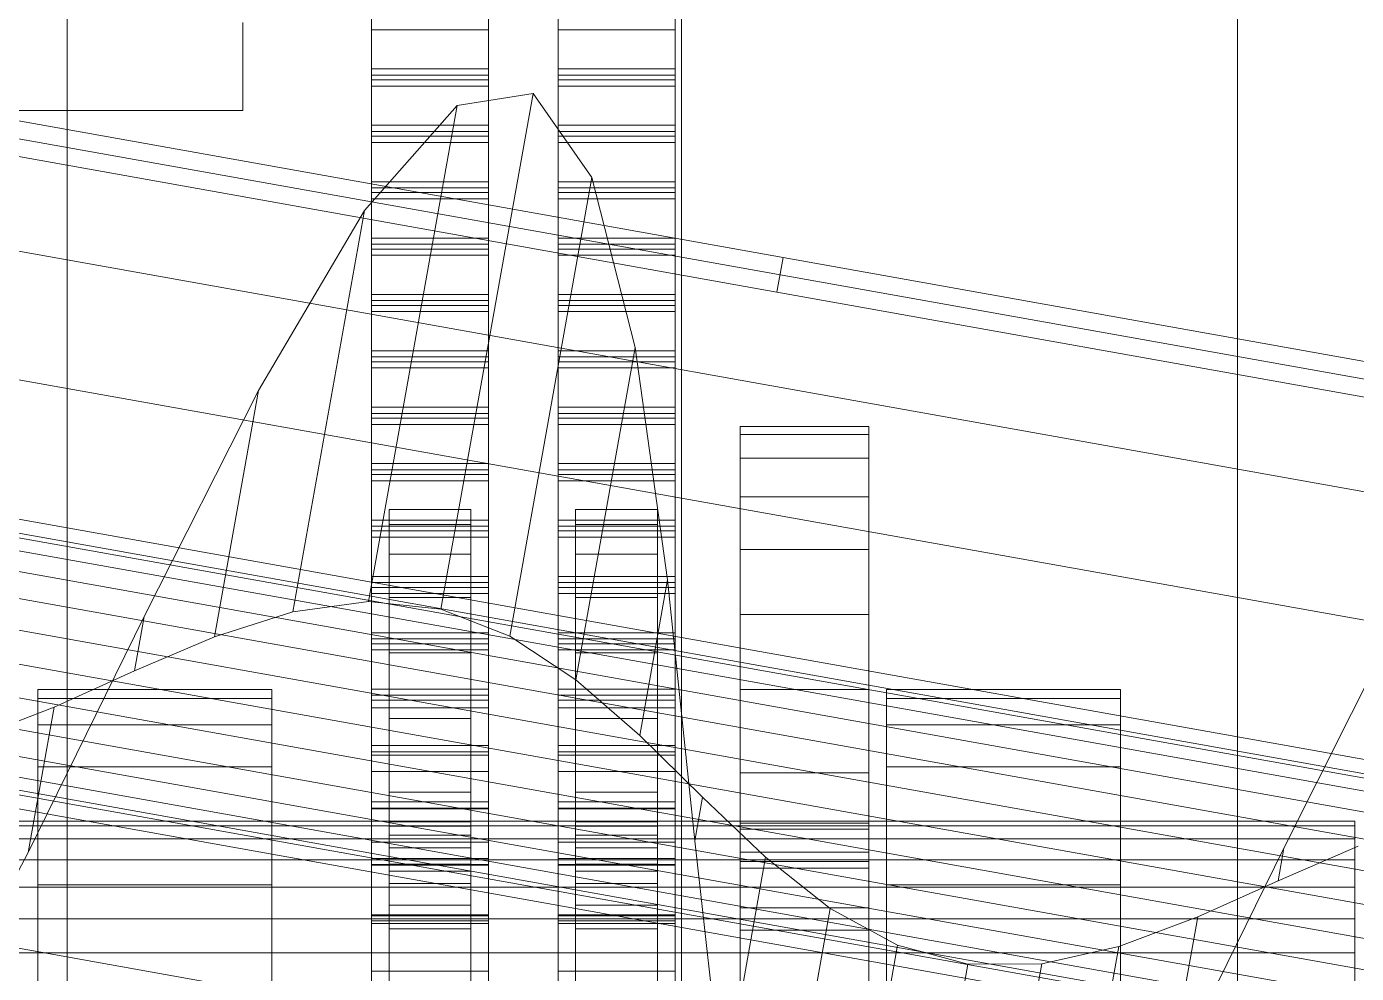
# Model space of a CAD drawing. Header units: millimetres. Extents: x -191664 to 191490, y -197311 to 10263.
# Drawn here: x 1393.1 to 1620.3, y -29517 to -29355.2 of the extents above; entities that cross this region are included whole.
import ezdxf

# ---------------------------------------------------------------- set-up
doc = ezdxf.new("R2010")
doc.units = ezdxf.units.MM
doc.layers.add('frontal_dos-mix', color=7, linetype='Continuous', lineweight=0)
doc.layers.add('frontal_secador', color=7, linetype='Continuous', lineweight=0)

msp = doc.modelspace()

# ---------------------------------------------------------------- linework, layer by layer
at = {"layer": 'frontal_dos-mix', "color": 9, "true_color": 0xb9c5c9}
for p, q in [((265.56, -29172.99), (1915.56, -29467.99)), ((1912.22, -29486.64), (262.22, -29191.64)), ((1908.42, -29507.91), (258.42, -29212.91)), ((1904.29, -29530.99), (254.29, -29235.99)), ((1900, -29555), (250, -29260)), ((1895.71, -29579.01), (245.71, -29284.01)), ((1891.58, -29602.09), (241.58, -29307.09))]:
    msp.add_line(p, q, dxfattribs=at)
at = {"layer": 'frontal_dos-mix', "color": 139, "true_color": 0x344b58}
for p, q in [((1953.09, -29542.14), (175.12, -29224.26)), ((1952.96, -29542.88), (174.99, -29225)), ((1952.57, -29545.04), (174.6, -29227.17)), ((1951.96, -29548.49), (173.99, -29230.61)), ((1951.16, -29552.97), (173.18, -29235.09)), ((1950.22, -29558.19), (172.25, -29240.32)), ((171.25, -29245.92), (1949.22, -29563.8)), ((1948.22, -29569.4), (170.25, -29251.53)), ((1947.28, -29574.63), (169.31, -29256.75)), ((1946.48, -29579.11), (168.51, -29261.23)), ((1945.87, -29582.56), (167.9, -29264.68)), ((1945.35, -29585.46), (167.38, -29267.58)), ((1945.48, -29584.72), (167.51, -29266.84))]:
    msp.add_line(p, q, dxfattribs=at)
at = {"layer": 'frontal_dos-mix', "color": 8, "true_color": 0x71848d}
for p, q in [((1522.33, -29394.64), (1128.57, -29324.24)), ((1521.27, -29400.55), (1127.52, -29330.15)), ((1479.62, -29366.58), (1463.85, -29454.77)), ((1479.62, -29366.58), (1466.64, -29368.66)), ((1489.66, -29380.98), (1479.62, -29366.58)), ((1466.64, -29368.66), (1450.82, -29386.59)), ((1466.64, -29368.66), (1451.48, -29453.43)), ((1489.66, -29380.98), (1475.65, -29459.36)), ((1497.08, -29410.04), (1489.66, -29380.98)), ((1450.82, -29386.59), (1432.71, -29417.35)), ((1450.82, -29386.59), (1438.55, -29455.19)), ((1522.33, -29394.64), (1521.27, -29400.55)), ((1916.08, -29465.04), (1522.33, -29394.64)), ((1915.03, -29470.94), (1521.27, -29400.55)), ((1497.08, -29410.04), (1486.93, -29466.82)), ((1502.6, -29449.71), (1497.08, -29410.04)), ((1432.71, -29417.35), (1413.19, -29455.98)), ((1432.71, -29417.35), (1425.17, -29459.48)), ((1502.6, -29449.71), (1497.83, -29476.37)), ((1507.23, -29494.37), (1502.6, -29449.71)), ((1438.55, -29455.19), (1451.48, -29453.43)), ((1451.48, -29453.43), (1463.85, -29454.77)), ((1413.19, -29455.98), (1393.36, -29496.36)), ((1413.19, -29455.98), (1411.52, -29465.31)), ((1425.17, -29459.48), (1438.55, -29455.19)), ((1463.85, -29454.77), (1475.65, -29459.36)), ((1627.52, -29456.45), (1607.91, -29495.58)), ((1411.52, -29465.31), (1425.17, -29459.48)), ((1475.65, -29459.36), (1486.93, -29466.82)), ((1397.8, -29471.49), (1411.52, -29465.31)), ((1486.93, -29466.82), (1497.83, -29476.37)), ((1384.25, -29476.75), (1397.8, -29471.49)), ((1393.36, -29496.36), (1397.8, -29471.49)), ((1497.83, -29476.37), (1508.56, -29486.9)), ((1507.23, -29494.37), (1508.56, -29486.9)), ((1508.56, -29486.9), (1519.34, -29497.15)), ((1512.11, -29537.63), (1507.23, -29494.37)), ((1393.36, -29496.36), (1374.36, -29532.08)), ((1512.11, -29537.63), (1519.34, -29497.15)), ((1519.34, -29497.15), (1530.39, -29505.92)), ((1607.91, -29495.58), (1588.12, -29535.76)), ((1606.91, -29501.19), (1620.58, -29495.26)), ((1607.91, -29495.58), (1606.91, -29501.19)), ((1593.2, -29507.32), (1606.91, -29501.19)), ((1518.34, -29573.32), (1530.39, -29505.92)), ((1530.39, -29505.92), (1541.88, -29512.21)), ((1579.68, -29512.41), (1593.2, -29507.32)), ((1588.12, -29535.76), (1593.2, -29507.32)), ((1526.82, -29596.42), (1541.88, -29512.21)), ((1541.88, -29512.21), (1553.92, -29515.41)), ((1566.54, -29515.37), (1579.68, -29512.41)), ((1569.27, -29570.62), (1579.68, -29512.41)), ((1538.12, -29603.77), (1553.92, -29515.41)), ((1552.37, -29594.6), (1566.54, -29515.37)), ((1553.92, -29515.41), (1566.54, -29515.37))]:
    msp.add_line(p, q, dxfattribs=at)
at = {"layer": 'frontal_secador', "color": 253, "true_color": 0xa6b3ba}
for p, q in [((1600, -31975), (1600, -29010)), ((1430, -29369.49), (1430, -29354.49)), ((1370, -29369.49), (1430, -29369.49))]:
    msp.add_line(p, q, dxfattribs=at)
at = {"layer": 'frontal_secador', "color": 254, "true_color": 0xd8e0dc}
msp.add_line((1400, -31335), (1400, -29065), dxfattribs=at)
at = {"layer": 'frontal_secador', "color": 253, "true_color": 0x9fadb2}
msp.add_line((1400, -30650), (1400, -29065), dxfattribs=at)
at = {"layer": 'frontal_secador', "color": 251, "true_color": 0x536a64}
msp.add_line((1400, -31350), (1400, -29100), dxfattribs=at)
at = {"layer": 'frontal_secador', "color": 55, "true_color": 0xb9a24b}
msp.add_line((1505, -29623.5), (1505, -29123.5), dxfattribs=at)
at = {"layer": 'frontal_secador', "color": 8, "true_color": 0x657a85}
for p, q in [((1452, -29346.05), (1452, -29355.69)), ((1472, -29355.69), (1472, -29346.05)), ((1483.88, -29346.05), (1483.88, -29355.69)), ((1503.88, -29355.69), (1503.88, -29346.05)), ((1452, -29362.4), (1452, -29352.76)), ((1452, -29353.81), (1452, -29363.45)), ((1452, -29353.81), (1452, -29362.4)), ((1472, -29352.76), (1472, -29362.4)), ((1472, -29363.45), (1472, -29353.81)), ((1472, -29362.4), (1472, -29353.81)), ((1483.88, -29362.4), (1483.88, -29352.76)), ((1483.88, -29353.81), (1483.88, -29363.45)), ((1483.88, -29353.81), (1483.88, -29362.4)), ((1503.88, -29352.76), (1503.88, -29362.4)), ((1503.88, -29363.45), (1503.88, -29353.81)), ((1503.88, -29362.4), (1503.88, -29353.81)), ((1452, -29364.27), (1452, -29354.63)), ((1452, -29355.69), (1472, -29355.69)), ((1452, -29364.27), (1452, -29355.69)), ((1452, -29355.69), (1452, -29365.32)), ((1472, -29354.63), (1472, -29364.27)), ((1472, -29355.69), (1472, -29364.27)), ((1472, -29365.32), (1472, -29355.69)), ((1483.88, -29364.27), (1483.88, -29354.63)), ((1483.88, -29355.69), (1503.88, -29355.69)), ((1483.88, -29364.27), (1483.88, -29355.69)), ((1483.88, -29355.69), (1483.88, -29365.32)), ((1503.88, -29354.63), (1503.88, -29364.27)), ((1503.88, -29355.69), (1503.88, -29364.27)), ((1503.88, -29365.32), (1503.88, -29355.69)), ((1452, -29372.04), (1452, -29362.4)), ((1452, -29362.4), (1472, -29362.4)), ((1472, -29362.4), (1472, -29372.04)), ((1483.88, -29372.04), (1483.88, -29362.4)), ((1483.88, -29362.4), (1503.88, -29362.4)), ((1503.88, -29362.4), (1503.88, -29372.04)), ((1472, -29363.45), (1452, -29363.45)), ((1452, -29363.45), (1452, -29373.09)), ((1452, -29363.45), (1452, -29372.04)), ((1472, -29364.27), (1452, -29364.27)), ((1452, -29373.91), (1452, -29364.27)), ((1452, -29365.32), (1472, -29365.32)), ((1452, -29373.91), (1452, -29365.32)), ((1452, -29365.32), (1452, -29374.96)), ((1472, -29373.09), (1472, -29363.45)), ((1472, -29372.04), (1472, -29363.45)), ((1472, -29364.27), (1472, -29373.91)), ((1472, -29365.32), (1472, -29373.91)), ((1472, -29374.96), (1472, -29365.32)), ((1503.88, -29363.45), (1483.88, -29363.45)), ((1483.88, -29363.45), (1483.88, -29373.09)), ((1483.88, -29363.45), (1483.88, -29372.04)), ((1503.88, -29364.27), (1483.88, -29364.27)), ((1483.88, -29373.91), (1483.88, -29364.27)), ((1483.88, -29365.32), (1503.88, -29365.32)), ((1483.88, -29373.91), (1483.88, -29365.32)), ((1483.88, -29365.32), (1483.88, -29374.96)), ((1503.88, -29373.09), (1503.88, -29363.45)), ((1503.88, -29372.04), (1503.88, -29363.45)), ((1503.88, -29364.27), (1503.88, -29373.91)), ((1503.88, -29365.32), (1503.88, -29373.91)), ((1503.88, -29374.96), (1503.88, -29365.32)), ((1452, -29381.68), (1452, -29372.04)), ((1452, -29372.04), (1472, -29372.04)), ((1472, -29372.04), (1472, -29381.68)), ((1483.88, -29381.68), (1483.88, -29372.04)), ((1483.88, -29372.04), (1503.88, -29372.04)), ((1503.88, -29372.04), (1503.88, -29381.68)), ((1472, -29373.09), (1452, -29373.09)), ((1452, -29373.09), (1452, -29382.73)), ((1452, -29373.09), (1452, -29381.68)), ((1472, -29373.91), (1452, -29373.91)), ((1452, -29383.55), (1452, -29373.91)), ((1472, -29382.73), (1472, -29373.09)), ((1472, -29381.68), (1472, -29373.09)), ((1472, -29373.91), (1472, -29383.55)), ((1503.88, -29373.09), (1483.88, -29373.09)), ((1483.88, -29373.09), (1483.88, -29382.73)), ((1483.88, -29373.09), (1483.88, -29381.68)), ((1503.88, -29373.91), (1483.88, -29373.91)), ((1483.88, -29383.55), (1483.88, -29373.91)), ((1503.88, -29382.73), (1503.88, -29373.09)), ((1503.88, -29381.68), (1503.88, -29373.09)), ((1503.88, -29373.91), (1503.88, -29383.55)), ((1452, -29374.96), (1472, -29374.96)), ((1452, -29383.55), (1452, -29374.96)), ((1452, -29374.96), (1452, -29384.6)), ((1472, -29374.96), (1472, -29383.55)), ((1472, -29384.6), (1472, -29374.96)), ((1483.88, -29374.96), (1503.88, -29374.96)), ((1483.88, -29383.55), (1483.88, -29374.96)), ((1483.88, -29374.96), (1483.88, -29384.6)), ((1503.88, -29374.96), (1503.88, -29383.55)), ((1503.88, -29384.6), (1503.88, -29374.96)), ((1452, -29391.31), (1452, -29381.68)), ((1452, -29381.68), (1472, -29381.68)), ((1472, -29382.73), (1452, -29382.73)), ((1452, -29382.73), (1452, -29392.37)), ((1452, -29382.73), (1452, -29391.31)), ((1472, -29383.55), (1452, -29383.55)), ((1452, -29393.19), (1452, -29383.55)), ((1472, -29381.68), (1472, -29391.31)), ((1472, -29392.37), (1472, -29382.73)), ((1472, -29391.31), (1472, -29382.73)), ((1472, -29383.55), (1472, -29393.19)), ((1483.88, -29391.31), (1483.88, -29381.68)), ((1483.88, -29381.68), (1503.88, -29381.68)), ((1503.88, -29382.73), (1483.88, -29382.73)), ((1483.88, -29382.73), (1483.88, -29392.37)), ((1483.88, -29382.73), (1483.88, -29391.31)), ((1503.88, -29383.55), (1483.88, -29383.55)), ((1483.88, -29393.19), (1483.88, -29383.55)), ((1503.88, -29381.68), (1503.88, -29391.31)), ((1503.88, -29392.37), (1503.88, -29382.73)), ((1503.88, -29391.31), (1503.88, -29382.73)), ((1503.88, -29383.55), (1503.88, -29393.19)), ((1452, -29384.6), (1472, -29384.6)), ((1452, -29393.19), (1452, -29384.6)), ((1452, -29384.6), (1452, -29394.24)), ((1472, -29384.6), (1472, -29393.19)), ((1472, -29394.24), (1472, -29384.6)), ((1483.88, -29384.6), (1503.88, -29384.6)), ((1483.88, -29393.19), (1483.88, -29384.6)), ((1483.88, -29384.6), (1483.88, -29394.24)), ((1503.88, -29384.6), (1503.88, -29393.19)), ((1503.88, -29394.24), (1503.88, -29384.6)), ((1452, -29400.95), (1452, -29391.31)), ((1452, -29391.31), (1472, -29391.31)), ((1472, -29392.37), (1452, -29392.37)), ((1452, -29392.37), (1452, -29402)), ((1452, -29392.37), (1452, -29400.95)), ((1472, -29391.31), (1472, -29400.95)), ((1472, -29402), (1472, -29392.37)), ((1472, -29400.95), (1472, -29392.37)), ((1483.88, -29400.95), (1483.88, -29391.31)), ((1483.88, -29391.31), (1503.88, -29391.31)), ((1503.88, -29392.37), (1483.88, -29392.37)), ((1483.88, -29392.37), (1483.88, -29402)), ((1483.88, -29392.37), (1483.88, -29400.95)), ((1503.88, -29391.31), (1503.88, -29400.95)), ((1503.88, -29402), (1503.88, -29392.37)), ((1503.88, -29400.95), (1503.88, -29392.37)), ((1472, -29393.19), (1452, -29393.19)), ((1452, -29402.83), (1452, -29393.19)), ((1452, -29394.24), (1472, -29394.24)), ((1452, -29402.83), (1452, -29394.24)), ((1452, -29394.24), (1452, -29403.88)), ((1472, -29393.19), (1472, -29402.83)), ((1472, -29394.24), (1472, -29402.83)), ((1472, -29403.88), (1472, -29394.24)), ((1503.88, -29393.19), (1483.88, -29393.19)), ((1483.88, -29402.83), (1483.88, -29393.19)), ((1483.88, -29394.24), (1503.88, -29394.24)), ((1483.88, -29402.83), (1483.88, -29394.24)), ((1483.88, -29394.24), (1483.88, -29403.88)), ((1503.88, -29393.19), (1503.88, -29402.83)), ((1503.88, -29394.24), (1503.88, -29402.83)), ((1503.88, -29403.88), (1503.88, -29394.24)), ((1452, -29410.59), (1452, -29400.95)), ((1452, -29400.95), (1472, -29400.95)), ((1472, -29400.95), (1472, -29410.59)), ((1483.88, -29410.59), (1483.88, -29400.95)), ((1483.88, -29400.95), (1503.88, -29400.95)), ((1503.88, -29400.95), (1503.88, -29410.59)), ((1472, -29402), (1452, -29402)), ((1452, -29402), (1452, -29411.64)), ((1452, -29402), (1452, -29410.59)), ((1472, -29402.83), (1452, -29402.83)), ((1452, -29412.47), (1452, -29402.83)), ((1452, -29403.88), (1472, -29403.88)), ((1452, -29412.47), (1452, -29403.88)), ((1452, -29403.88), (1452, -29413.52)), ((1472, -29411.64), (1472, -29402)), ((1472, -29410.59), (1472, -29402)), ((1472, -29402.83), (1472, -29412.47)), ((1472, -29403.88), (1472, -29412.47)), ((1472, -29413.52), (1472, -29403.88)), ((1503.88, -29402), (1483.88, -29402)), ((1483.88, -29402), (1483.88, -29411.64)), ((1483.88, -29402), (1483.88, -29410.59)), ((1503.88, -29402.83), (1483.88, -29402.83)), ((1483.88, -29412.47), (1483.88, -29402.83)), ((1483.88, -29403.88), (1503.88, -29403.88)), ((1483.88, -29412.47), (1483.88, -29403.88)), ((1483.88, -29403.88), (1483.88, -29413.52)), ((1503.88, -29411.64), (1503.88, -29402)), ((1503.88, -29410.59), (1503.88, -29402)), ((1503.88, -29402.83), (1503.88, -29412.47)), ((1503.88, -29403.88), (1503.88, -29412.47)), ((1503.88, -29413.52), (1503.88, -29403.88)), ((1452, -29420.23), (1452, -29410.59)), ((1452, -29410.59), (1472, -29410.59)), ((1472, -29410.59), (1472, -29420.23)), ((1483.88, -29420.23), (1483.88, -29410.59)), ((1483.88, -29410.59), (1503.88, -29410.59)), ((1503.88, -29410.59), (1503.88, -29420.23)), ((1472, -29411.64), (1452, -29411.64)), ((1452, -29411.64), (1452, -29421.28)), ((1452, -29411.64), (1452, -29420.23)), ((1472, -29412.47), (1452, -29412.47)), ((1452, -29422.1), (1452, -29412.47)), ((1472, -29421.28), (1472, -29411.64)), ((1472, -29420.23), (1472, -29411.64)), ((1472, -29412.47), (1472, -29422.1)), ((1503.88, -29411.64), (1483.88, -29411.64)), ((1483.88, -29411.64), (1483.88, -29421.28)), ((1483.88, -29411.64), (1483.88, -29420.23)), ((1503.88, -29412.47), (1483.88, -29412.47)), ((1483.88, -29422.1), (1483.88, -29412.47)), ((1503.88, -29421.28), (1503.88, -29411.64)), ((1503.88, -29420.23), (1503.88, -29411.64)), ((1503.88, -29412.47), (1503.88, -29422.1)), ((1452, -29413.52), (1472, -29413.52)), ((1452, -29422.1), (1452, -29413.52)), ((1452, -29413.52), (1452, -29423.16)), ((1472, -29413.52), (1472, -29422.1)), ((1472, -29423.16), (1472, -29413.52)), ((1483.88, -29413.52), (1503.88, -29413.52)), ((1483.88, -29422.1), (1483.88, -29413.52)), ((1483.88, -29413.52), (1483.88, -29423.16)), ((1503.88, -29413.52), (1503.88, -29422.1)), ((1503.88, -29423.16), (1503.88, -29413.52)), ((1452, -29429.87), (1452, -29420.23)), ((1452, -29420.23), (1472, -29420.23)), ((1472, -29421.28), (1452, -29421.28)), ((1452, -29421.28), (1452, -29430.92)), ((1452, -29421.28), (1452, -29429.87)), ((1472, -29422.1), (1452, -29422.1)), ((1452, -29431.74), (1452, -29422.1)), ((1472, -29420.23), (1472, -29429.87)), ((1472, -29430.92), (1472, -29421.28)), ((1472, -29429.87), (1472, -29421.28)), ((1472, -29422.1), (1472, -29431.74)), ((1483.88, -29429.87), (1483.88, -29420.23)), ((1483.88, -29420.23), (1503.88, -29420.23)), ((1503.88, -29421.28), (1483.88, -29421.28)), ((1483.88, -29421.28), (1483.88, -29430.92)), ((1483.88, -29421.28), (1483.88, -29429.87)), ((1503.88, -29422.1), (1483.88, -29422.1)), ((1483.88, -29431.74), (1483.88, -29422.1)), ((1503.88, -29420.23), (1503.88, -29429.87)), ((1503.88, -29430.92), (1503.88, -29421.28)), ((1503.88, -29429.87), (1503.88, -29421.28)), ((1503.88, -29422.1), (1503.88, -29431.74)), ((1452, -29423.16), (1472, -29423.16)), ((1452, -29431.74), (1452, -29423.16)), ((1452, -29423.16), (1452, -29432.79)), ((1472, -29423.16), (1472, -29431.74)), ((1472, -29432.79), (1472, -29423.16)), ((1483.88, -29423.16), (1503.88, -29423.16)), ((1483.88, -29431.74), (1483.88, -29423.16)), ((1483.88, -29423.16), (1483.88, -29432.79)), ((1503.88, -29423.16), (1503.88, -29431.74)), ((1503.88, -29432.79), (1503.88, -29423.16)), ((1452, -29439.51), (1452, -29429.87)), ((1452, -29429.87), (1472, -29429.87)), ((1472, -29430.92), (1452, -29430.92)), ((1452, -29430.92), (1452, -29440.56)), ((1452, -29430.92), (1452, -29439.51)), ((1472, -29429.87), (1472, -29439.51)), ((1472, -29440.56), (1472, -29430.92)), ((1472, -29439.51), (1472, -29430.92)), ((1483.88, -29439.51), (1483.88, -29429.87)), ((1483.88, -29429.87), (1503.88, -29429.87)), ((1503.88, -29430.92), (1483.88, -29430.92)), ((1483.88, -29430.92), (1483.88, -29440.56)), ((1483.88, -29430.92), (1483.88, -29439.51)), ((1503.88, -29429.87), (1503.88, -29439.51)), ((1503.88, -29440.56), (1503.88, -29430.92)), ((1503.88, -29439.51), (1503.88, -29430.92)), ((1472, -29431.74), (1452, -29431.74)), ((1452, -29441.38), (1452, -29431.74)), ((1452, -29432.79), (1472, -29432.79)), ((1452, -29441.38), (1452, -29432.79)), ((1452, -29432.79), (1452, -29442.43)), ((1472, -29431.74), (1472, -29441.38)), ((1472, -29432.79), (1472, -29441.38)), ((1472, -29442.43), (1472, -29432.79)), ((1503.88, -29431.74), (1483.88, -29431.74)), ((1483.88, -29441.38), (1483.88, -29431.74)), ((1483.88, -29432.79), (1503.88, -29432.79)), ((1483.88, -29441.38), (1483.88, -29432.79)), ((1483.88, -29432.79), (1483.88, -29442.43)), ((1503.88, -29431.74), (1503.88, -29441.38)), ((1503.88, -29432.79), (1503.88, -29441.38)), ((1503.88, -29442.43), (1503.88, -29432.79)), ((1452, -29449.14), (1452, -29439.51)), ((1452, -29439.51), (1472, -29439.51)), ((1472, -29440.56), (1452, -29440.56)), ((1452, -29440.56), (1452, -29450.2)), ((1452, -29440.56), (1452, -29449.14)), ((1472, -29439.51), (1472, -29449.14)), ((1472, -29450.2), (1472, -29440.56)), ((1472, -29449.14), (1472, -29440.56)), ((1483.88, -29449.14), (1483.88, -29439.51)), ((1483.88, -29439.51), (1503.88, -29439.51)), ((1503.88, -29440.56), (1483.88, -29440.56)), ((1483.88, -29440.56), (1483.88, -29450.2)), ((1483.88, -29440.56), (1483.88, -29449.14)), ((1503.88, -29439.51), (1503.88, -29449.14)), ((1503.88, -29450.2), (1503.88, -29440.56)), ((1503.88, -29449.14), (1503.88, -29440.56)), ((1472, -29441.38), (1452, -29441.38)), ((1452, -29451.02), (1452, -29441.38)), ((1452, -29442.43), (1472, -29442.43)), ((1452, -29451.02), (1452, -29442.43)), ((1452, -29442.43), (1452, -29452.07)), ((1472, -29441.38), (1472, -29451.02)), ((1472, -29442.43), (1472, -29451.02)), ((1472, -29452.07), (1472, -29442.43)), ((1503.88, -29441.38), (1483.88, -29441.38)), ((1483.88, -29451.02), (1483.88, -29441.38)), ((1483.88, -29442.43), (1503.88, -29442.43)), ((1483.88, -29451.02), (1483.88, -29442.43)), ((1483.88, -29442.43), (1483.88, -29452.07)), ((1503.88, -29441.38), (1503.88, -29451.02)), ((1503.88, -29442.43), (1503.88, -29451.02)), ((1503.88, -29452.07), (1503.88, -29442.43)), ((1452, -29458.78), (1452, -29449.14)), ((1452, -29449.14), (1472, -29449.14)), ((1472, -29449.14), (1472, -29458.78)), ((1483.88, -29458.78), (1483.88, -29449.14)), ((1483.88, -29449.14), (1503.88, -29449.14)), ((1503.88, -29449.14), (1503.88, -29458.78)), ((1472, -29450.2), (1452, -29450.2)), ((1452, -29450.2), (1452, -29459.83)), ((1452, -29450.2), (1452, -29458.78)), ((1472, -29451.02), (1452, -29451.02)), ((1452, -29460.66), (1452, -29451.02)), ((1472, -29459.83), (1472, -29450.2)), ((1472, -29458.78), (1472, -29450.2)), ((1472, -29451.02), (1472, -29460.66)), ((1503.88, -29450.2), (1483.88, -29450.2)), ((1483.88, -29450.2), (1483.88, -29459.83)), ((1483.88, -29450.2), (1483.88, -29458.78)), ((1503.88, -29451.02), (1483.88, -29451.02)), ((1483.88, -29460.66), (1483.88, -29451.02)), ((1503.88, -29459.83), (1503.88, -29450.2)), ((1503.88, -29458.78), (1503.88, -29450.2)), ((1503.88, -29451.02), (1503.88, -29460.66)), ((1452, -29452.07), (1472, -29452.07)), ((1452, -29460.66), (1452, -29452.07)), ((1452, -29452.07), (1452, -29461.71)), ((1472, -29452.07), (1472, -29460.66)), ((1472, -29461.71), (1472, -29452.07)), ((1483.88, -29452.07), (1503.88, -29452.07)), ((1483.88, -29460.66), (1483.88, -29452.07)), ((1483.88, -29452.07), (1483.88, -29461.71)), ((1503.88, -29452.07), (1503.88, -29460.66)), ((1503.88, -29461.71), (1503.88, -29452.07)), ((1452, -29468.42), (1452, -29458.78)), ((1452, -29458.78), (1472, -29458.78)), ((1472, -29459.83), (1452, -29459.83)), ((1452, -29459.83), (1452, -29469.47)), ((1452, -29459.83), (1452, -29468.42)), ((1472, -29460.66), (1452, -29460.66)), ((1452, -29470.3), (1452, -29460.66)), ((1472, -29458.78), (1472, -29468.42)), ((1472, -29469.47), (1472, -29459.83)), ((1472, -29468.42), (1472, -29459.83)), ((1472, -29460.66), (1472, -29470.3)), ((1483.88, -29468.42), (1483.88, -29458.78)), ((1483.88, -29458.78), (1503.88, -29458.78)), ((1503.88, -29459.83), (1483.88, -29459.83)), ((1483.88, -29459.83), (1483.88, -29469.47)), ((1483.88, -29459.83), (1483.88, -29468.42)), ((1503.88, -29460.66), (1483.88, -29460.66)), ((1483.88, -29470.3), (1483.88, -29460.66)), ((1503.88, -29458.78), (1503.88, -29468.42)), ((1503.88, -29469.47), (1503.88, -29459.83)), ((1503.88, -29468.42), (1503.88, -29459.83)), ((1503.88, -29460.66), (1503.88, -29470.3)), ((1452, -29461.71), (1472, -29461.71)), ((1452, -29470.3), (1452, -29461.71)), ((1452, -29461.71), (1452, -29471.6)), ((1472, -29461.71), (1472, -29470.3)), ((1472, -29471.6), (1472, -29461.71)), ((1483.88, -29461.71), (1503.88, -29461.71)), ((1483.88, -29470.3), (1483.88, -29461.71)), ((1483.88, -29461.71), (1483.88, -29471.6)), ((1503.88, -29461.71), (1503.88, -29470.3)), ((1503.88, -29471.6), (1503.88, -29461.71)), ((1452, -29478.06), (1452, -29468.42)), ((1452, -29468.42), (1472, -29468.42)), ((1472, -29469.47), (1452, -29469.47)), ((1452, -29469.47), (1452, -29479.11)), ((1452, -29469.47), (1452, -29478.06)), ((1472, -29468.42), (1472, -29478.06)), ((1472, -29479.11), (1472, -29469.47)), ((1472, -29478.06), (1472, -29469.47)), ((1483.88, -29478.06), (1483.88, -29468.42)), ((1483.88, -29468.42), (1503.88, -29468.42)), ((1503.88, -29469.47), (1483.88, -29469.47)), ((1483.88, -29469.47), (1483.88, -29479.11)), ((1483.88, -29469.47), (1483.88, -29478.06)), ((1503.88, -29468.42), (1503.88, -29478.06)), ((1503.88, -29479.11), (1503.88, -29469.47)), ((1503.88, -29478.06), (1503.88, -29469.47)), ((1472, -29470.3), (1452, -29470.3)), ((1452, -29479.68), (1452, -29470.3)), ((1452, -29471.6), (1472, -29471.6)), ((1452, -29479.68), (1452, -29471.6)), ((1452, -29471.6), (1452, -29482.51)), ((1472, -29470.3), (1472, -29479.68)), ((1472, -29471.6), (1472, -29479.68)), ((1472, -29482.51), (1472, -29471.6)), ((1503.88, -29470.3), (1483.88, -29470.3)), ((1483.88, -29479.68), (1483.88, -29470.3)), ((1483.88, -29471.6), (1503.88, -29471.6)), ((1483.88, -29479.68), (1483.88, -29471.6)), ((1483.88, -29471.6), (1483.88, -29482.51)), ((1503.88, -29470.3), (1503.88, -29479.68)), ((1503.88, -29471.6), (1503.88, -29479.68)), ((1503.88, -29482.51), (1503.88, -29471.6)), ((1452, -29487.7), (1452, -29478.06)), ((1452, -29478.06), (1472, -29478.06)), ((1472, -29479.11), (1452, -29479.11)), ((1452, -29479.11), (1452, -29488.75)), ((1452, -29479.11), (1452, -29487.7)), ((1472, -29478.06), (1472, -29487.7)), ((1472, -29488.75), (1472, -29479.11)), ((1472, -29487.7), (1472, -29479.11)), ((1483.88, -29487.7), (1483.88, -29478.06)), ((1483.88, -29478.06), (1503.88, -29478.06)), ((1503.88, -29479.11), (1483.88, -29479.11)), ((1483.88, -29479.11), (1483.88, -29488.75)), ((1483.88, -29479.11), (1483.88, -29487.7)), ((1503.88, -29478.06), (1503.88, -29487.7)), ((1503.88, -29488.75), (1503.88, -29479.11)), ((1503.88, -29487.7), (1503.88, -29479.11)), ((1472, -29479.68), (1452, -29479.68)), ((1452, -29488.9), (1452, -29479.68)), ((1472, -29479.68), (1472, -29488.9)), ((1503.88, -29479.68), (1483.88, -29479.68)), ((1483.88, -29488.9), (1483.88, -29479.68)), ((1503.88, -29479.68), (1503.88, -29488.9)), ((1452, -29482.51), (1472, -29482.51)), ((1452, -29488.9), (1452, -29482.51)), ((1452, -29482.51), (1452, -29494.58)), ((1472, -29482.51), (1472, -29488.9)), ((1472, -29494.58), (1472, -29482.51)), ((1483.88, -29482.51), (1503.88, -29482.51)), ((1483.88, -29488.9), (1483.88, -29482.51)), ((1483.88, -29482.51), (1483.88, -29494.58)), ((1503.88, -29482.51), (1503.88, -29488.9)), ((1503.88, -29494.58), (1503.88, -29482.51)), ((1452, -29497.34), (1452, -29487.7)), ((1452, -29487.7), (1472, -29487.7)), ((1472, -29487.7), (1472, -29497.34)), ((1483.88, -29497.34), (1483.88, -29487.7)), ((1483.88, -29487.7), (1503.88, -29487.7)), ((1503.88, -29487.7), (1503.88, -29497.34)), ((1472, -29488.75), (1452, -29488.75)), ((1452, -29488.75), (1452, -29498.39)), ((1452, -29488.75), (1452, -29497.34)), ((1472, -29488.9), (1452, -29488.9)), ((1452, -29498.48), (1452, -29488.9)), ((1472, -29498.39), (1472, -29488.75)), ((1472, -29497.34), (1472, -29488.75)), ((1472, -29488.9), (1472, -29498.48)), ((1503.88, -29488.75), (1483.88, -29488.75)), ((1483.88, -29488.75), (1483.88, -29498.39)), ((1483.88, -29488.75), (1483.88, -29497.34)), ((1503.88, -29488.9), (1483.88, -29488.9)), ((1483.88, -29498.48), (1483.88, -29488.9)), ((1503.88, -29498.39), (1503.88, -29488.75)), ((1503.88, -29497.34), (1503.88, -29488.75)), ((1503.88, -29488.9), (1503.88, -29498.48)), ((1452, -29494.58), (1472, -29494.58)), ((1452, -29498.48), (1452, -29494.58)), ((1452, -29494.58), (1452, -29507.17)), ((1472, -29494.58), (1472, -29498.48)), ((1472, -29507.17), (1472, -29494.58)), ((1483.88, -29494.58), (1503.88, -29494.58)), ((1483.88, -29498.48), (1483.88, -29494.58)), ((1483.88, -29494.58), (1483.88, -29507.17)), ((1503.88, -29494.58), (1503.88, -29498.48)), ((1503.88, -29507.17), (1503.88, -29494.58)), ((1452, -29506.98), (1452, -29497.34)), ((1452, -29497.34), (1472, -29497.34)), ((1472, -29497.34), (1472, -29506.98)), ((1483.88, -29506.98), (1483.88, -29497.34)), ((1483.88, -29497.34), (1503.88, -29497.34)), ((1503.88, -29497.34), (1503.88, -29506.98)), ((1472, -29498.39), (1452, -29498.39)), ((1452, -29498.39), (1452, -29508.03)), ((1452, -29498.39), (1452, -29506.98)), ((1472, -29498.48), (1452, -29498.48)), ((1452, -29508.47), (1452, -29498.48)), ((1472, -29508.03), (1472, -29498.39)), ((1472, -29506.98), (1472, -29498.39)), ((1472, -29498.48), (1472, -29508.47)), ((1503.88, -29498.39), (1483.88, -29498.39)), ((1483.88, -29498.39), (1483.88, -29508.03)), ((1483.88, -29498.39), (1483.88, -29506.98)), ((1503.88, -29498.48), (1483.88, -29498.48)), ((1483.88, -29508.47), (1483.88, -29498.48)), ((1503.88, -29508.03), (1503.88, -29498.39)), ((1503.88, -29506.98), (1503.88, -29498.39)), ((1503.88, -29498.48), (1503.88, -29508.47)), ((1452, -29516.61), (1452, -29506.98)), ((1452, -29506.98), (1472, -29506.98)), ((1452, -29507.17), (1472, -29507.17)), ((1452, -29508.47), (1452, -29507.17)), ((1452, -29507.17), (1452, -29519.93)), ((1472, -29508.03), (1452, -29508.03)), ((1452, -29508.03), (1452, -29517.67)), ((1452, -29508.03), (1452, -29516.61)), ((1472, -29508.47), (1452, -29508.47)), ((1452, -29518.6), (1452, -29508.47)), ((1472, -29506.98), (1472, -29516.61)), ((1472, -29507.17), (1472, -29508.47)), ((1472, -29519.93), (1472, -29507.17)), ((1472, -29517.67), (1472, -29508.03)), ((1472, -29516.61), (1472, -29508.03)), ((1472, -29508.47), (1472, -29518.6)), ((1483.88, -29516.61), (1483.88, -29506.98)), ((1483.88, -29506.98), (1503.88, -29506.98)), ((1483.88, -29507.17), (1503.88, -29507.17)), ((1483.88, -29508.47), (1483.88, -29507.17)), ((1483.88, -29507.17), (1483.88, -29519.93)), ((1503.88, -29508.03), (1483.88, -29508.03)), ((1483.88, -29508.03), (1483.88, -29517.67)), ((1483.88, -29508.03), (1483.88, -29516.61)), ((1503.88, -29508.47), (1483.88, -29508.47)), ((1483.88, -29518.6), (1483.88, -29508.47)), ((1503.88, -29506.98), (1503.88, -29516.61)), ((1503.88, -29507.17), (1503.88, -29508.47)), ((1503.88, -29519.93), (1503.88, -29507.17)), ((1503.88, -29517.67), (1503.88, -29508.03)), ((1503.88, -29516.61), (1503.88, -29508.03)), ((1503.88, -29508.47), (1503.88, -29518.6)), ((1452, -29526.25), (1452, -29516.61)), ((1452, -29516.61), (1472, -29516.61)), ((1472, -29516.61), (1472, -29526.25)), ((1483.88, -29526.25), (1483.88, -29516.61)), ((1483.88, -29516.61), (1503.88, -29516.61)), ((1503.88, -29516.61), (1503.88, -29526.25))]:
    msp.add_line(p, q, dxfattribs=at)
at = {"layer": 'frontal_secador', "color": 252, "true_color": 0x8ba19a}
for p, q in [((1515, -29424.87), (1515, -29423.5)), ((1515, -29423.5), (1537, -29423.5)), ((1515, -29491), (1515, -29423.5)), ((1537, -29423.5), (1537, -29424.87)), ((1537, -29423.5), (1537, -29491)), ((1515, -29428.93), (1515, -29424.87)), ((1515, -29424.87), (1537, -29424.87)), ((1515, -29491.34), (1515, -29424.87)), ((1537, -29424.87), (1537, -29428.93)), ((1537, -29424.87), (1537, -29491.34)), ((1515, -29435.56), (1515, -29428.93)), ((1515, -29428.93), (1537, -29428.93)), ((1515, -29492.36), (1515, -29428.93)), ((1537, -29428.93), (1537, -29435.56)), ((1537, -29428.93), (1537, -29492.36)), ((1515, -29444.56), (1515, -29435.56)), ((1515, -29435.56), (1537, -29435.56)), ((1515, -29494.01), (1515, -29435.56)), ((1537, -29435.56), (1537, -29444.56)), ((1537, -29435.56), (1537, -29494.01)), ((1455, -29440.29), (1455, -29437.71)), ((1455, -29437.71), (1469, -29437.71)), ((1455, -29491.1), (1455, -29437.71)), ((1469, -29437.71), (1469, -29440.29)), ((1469, -29437.71), (1469, -29491.1)), ((1486.88, -29440.29), (1486.88, -29437.71)), ((1486.88, -29437.71), (1500.88, -29437.71)), ((1486.88, -29491.1), (1486.88, -29437.71)), ((1500.88, -29437.71), (1500.88, -29440.29)), ((1500.88, -29437.71), (1500.88, -29491.1)), ((1455, -29445.36), (1455, -29440.29)), ((1455, -29440.29), (1469, -29440.29)), ((1455, -29491.86), (1455, -29440.29)), ((1469, -29440.29), (1469, -29445.36)), ((1469, -29440.29), (1469, -29491.86)), ((1486.88, -29445.36), (1486.88, -29440.29)), ((1486.88, -29440.29), (1500.88, -29440.29)), ((1486.88, -29491.86), (1486.88, -29440.29)), ((1500.88, -29440.29), (1500.88, -29445.36)), ((1500.88, -29440.29), (1500.88, -29491.86)), ((1515, -29455.65), (1515, -29444.56)), ((1515, -29444.56), (1537, -29444.56)), ((1515, -29496.26), (1515, -29444.56)), ((1537, -29444.56), (1537, -29455.65)), ((1537, -29444.56), (1537, -29496.26)), ((1455, -29452.76), (1455, -29445.36)), ((1455, -29445.36), (1469, -29445.36)), ((1455, -29493.36), (1455, -29445.36)), ((1469, -29445.36), (1469, -29452.76)), ((1469, -29445.36), (1469, -29493.36)), ((1486.88, -29452.76), (1486.88, -29445.36)), ((1486.88, -29445.36), (1500.88, -29445.36)), ((1486.88, -29493.36), (1486.88, -29445.36)), ((1500.88, -29445.36), (1500.88, -29452.76)), ((1500.88, -29445.36), (1500.88, -29493.36)), ((1455, -29462.22), (1455, -29452.76)), ((1455, -29452.76), (1469, -29452.76)), ((1455, -29495.54), (1455, -29452.76)), ((1469, -29452.76), (1469, -29462.22)), ((1469, -29452.76), (1469, -29495.54)), ((1486.88, -29462.22), (1486.88, -29452.76)), ((1486.88, -29452.76), (1500.88, -29452.76)), ((1486.88, -29495.54), (1486.88, -29452.76)), ((1500.88, -29452.76), (1500.88, -29462.22)), ((1500.88, -29452.76), (1500.88, -29495.54)), ((1515, -29468.5), (1515, -29455.65)), ((1515, -29455.65), (1537, -29455.65)), ((1515, -29499.04), (1515, -29455.65)), ((1537, -29455.65), (1537, -29468.5)), ((1537, -29455.65), (1537, -29499.04)), ((1455, -29473.43), (1455, -29462.22)), ((1455, -29462.22), (1469, -29462.22)), ((1455, -29498.34), (1455, -29462.22)), ((1469, -29462.22), (1469, -29473.43)), ((1469, -29462.22), (1469, -29498.34)), ((1486.88, -29473.43), (1486.88, -29462.22)), ((1486.88, -29462.22), (1500.88, -29462.22)), ((1486.88, -29498.34), (1486.88, -29462.22)), ((1500.88, -29462.22), (1500.88, -29473.43)), ((1500.88, -29462.22), (1500.88, -29498.34)), ((1395, -29470.03), (1395, -29468.5)), ((1395, -29468.5), (1435, -29468.5)), ((1395, -29491), (1395, -29468.5)), ((1395, -29474.53), (1395, -29470.03)), ((1395, -29470.03), (1435, -29470.03)), ((1395, -29491.77), (1395, -29470.03)), ((1435, -29468.5), (1435, -29470.03)), ((1435, -29468.5), (1435, -29491)), ((1435, -29470.03), (1435, -29474.53)), ((1435, -29470.03), (1435, -29491.77)), ((1515, -29482.72), (1515, -29468.5)), ((1515, -29468.5), (1537, -29468.5)), ((1515, -29502.25), (1515, -29468.5)), ((1537, -29468.5), (1537, -29482.72)), ((1537, -29468.5), (1537, -29502.25)), ((1540, -29470.03), (1540, -29468.5)), ((1540, -29468.5), (1580, -29468.5)), ((1540, -29491), (1540, -29468.5)), ((1540, -29474.53), (1540, -29470.03)), ((1540, -29470.03), (1580, -29470.03)), ((1540, -29491.77), (1540, -29470.03)), ((1580, -29468.5), (1580, -29470.03)), ((1580, -29468.5), (1580, -29491)), ((1580, -29470.03), (1580, -29474.53)), ((1580, -29470.03), (1580, -29491.77)), ((1395, -29481.68), (1395, -29474.53)), ((1395, -29474.53), (1435, -29474.53)), ((1395, -29494.01), (1395, -29474.53)), ((1435, -29474.53), (1435, -29481.68)), ((1435, -29474.53), (1435, -29494.01)), ((1455, -29486), (1455, -29473.43)), ((1455, -29473.43), (1469, -29473.43)), ((1455, -29501.66), (1455, -29473.43)), ((1469, -29473.43), (1469, -29486)), ((1469, -29473.43), (1469, -29501.66)), ((1486.88, -29486), (1486.88, -29473.43)), ((1486.88, -29473.43), (1500.88, -29473.43)), ((1486.88, -29501.66), (1486.88, -29473.43)), ((1500.88, -29473.43), (1500.88, -29486)), ((1500.88, -29473.43), (1500.88, -29501.66)), ((1540, -29481.68), (1540, -29474.53)), ((1540, -29474.53), (1580, -29474.53)), ((1540, -29494.01), (1540, -29474.53)), ((1580, -29474.53), (1580, -29481.68)), ((1580, -29474.53), (1580, -29494.01)), ((1395, -29491), (1395, -29481.68)), ((1395, -29481.68), (1435, -29481.68)), ((1395, -29497.59), (1395, -29481.68)), ((1435, -29481.68), (1435, -29491)), ((1435, -29481.68), (1435, -29497.59)), ((1515, -29497.87), (1515, -29482.72)), ((1515, -29482.72), (1537, -29482.72)), ((1515, -29505.8), (1515, -29482.72)), ((1537, -29482.72), (1537, -29497.87)), ((1537, -29482.72), (1537, -29505.8)), ((1540, -29491), (1540, -29481.68)), ((1540, -29481.68), (1580, -29481.68)), ((1540, -29497.59), (1540, -29481.68)), ((1580, -29481.68), (1580, -29491)), ((1580, -29481.68), (1580, -29497.59)), ((1455, -29499.51), (1455, -29486)), ((1455, -29486), (1469, -29486)), ((1455, -29505.37), (1455, -29486)), ((1469, -29486), (1469, -29499.51)), ((1469, -29486), (1469, -29505.37)), ((1486.88, -29499.51), (1486.88, -29486)), ((1486.88, -29486), (1500.88, -29486)), ((1486.88, -29505.37), (1486.88, -29486)), ((1500.88, -29486), (1500.88, -29499.51)), ((1500.88, -29486), (1500.88, -29505.37)), ((1395, -29501.85), (1395, -29491)), ((1395, -29491), (1435, -29491)), ((1395, -29502.25), (1395, -29491)), ((1395, -29491), (1395, -29491.77)), ((1395, -29491.77), (1395, -29494.01)), ((1435, -29491.77), (1395, -29491.77)), ((1435, -29491), (1435, -29501.85)), ((1435, -29491), (1435, -29502.25)), ((1435, -29491.77), (1435, -29491)), ((1435, -29494.01), (1435, -29491.77)), ((1455, -29491.1), (1455, -29491.86)), ((1469, -29491.1), (1455, -29491.1)), ((1455, -29491.86), (1455, -29493.36)), ((1469, -29491.86), (1455, -29491.86)), ((1469, -29491.86), (1469, -29491.1)), ((1469, -29493.36), (1469, -29491.86)), ((1486.88, -29491.1), (1486.88, -29491.86)), ((1500.88, -29491.1), (1486.88, -29491.1)), ((1486.88, -29491.86), (1486.88, -29493.36)), ((1500.88, -29491.86), (1486.88, -29491.86)), ((1500.88, -29491.86), (1500.88, -29491.1)), ((1500.88, -29493.36), (1500.88, -29491.86)), ((1515, -29491), (1515, -29491.34)), ((1537, -29491), (1515, -29491)), ((1515, -29491.34), (1515, -29492.36)), ((1537, -29491.34), (1515, -29491.34)), ((1515, -29492.36), (1515, -29494.01)), ((1537, -29492.36), (1515, -29492.36)), ((1537, -29491.34), (1537, -29491)), ((1537, -29492.36), (1537, -29491.34)), ((1537, -29494.01), (1537, -29492.36)), ((1540, -29501.85), (1540, -29491)), ((1540, -29491), (1580, -29491)), ((1540, -29502.25), (1540, -29491)), ((1540, -29491), (1540, -29491.77)), ((1540, -29491.77), (1540, -29494.01)), ((1580, -29491.77), (1540, -29491.77)), ((1580, -29491), (1580, -29501.85)), ((1580, -29491), (1580, -29502.25)), ((1580, -29491.77), (1580, -29491)), ((1580, -29494.01), (1580, -29491.77)), ((1395, -29494.01), (1395, -29497.59)), ((1435, -29494.01), (1395, -29494.01)), ((1435, -29497.59), (1435, -29494.01)), ((1455, -29493.36), (1455, -29495.54)), ((1469, -29493.36), (1455, -29493.36)), ((1469, -29495.54), (1469, -29493.36)), ((1486.88, -29493.36), (1486.88, -29495.54)), ((1500.88, -29493.36), (1486.88, -29493.36)), ((1500.88, -29495.54), (1500.88, -29493.36)), ((1515, -29494.01), (1515, -29496.26)), ((1537, -29494.01), (1515, -29494.01)), ((1537, -29496.26), (1537, -29494.01)), ((1540, -29494.01), (1540, -29497.59)), ((1580, -29494.01), (1540, -29494.01)), ((1580, -29497.59), (1580, -29494.01)), ((1455, -29495.54), (1455, -29498.34)), ((1469, -29495.54), (1455, -29495.54)), ((1469, -29498.34), (1469, -29495.54)), ((1486.88, -29495.54), (1486.88, -29498.34)), ((1500.88, -29495.54), (1486.88, -29495.54)), ((1500.88, -29498.34), (1500.88, -29495.54)), ((1515, -29496.26), (1515, -29499.04)), ((1537, -29496.26), (1515, -29496.26)), ((1537, -29499.04), (1537, -29496.26)), ((1395, -29497.59), (1395, -29502.25)), ((1435, -29497.59), (1395, -29497.59)), ((1435, -29502.25), (1435, -29497.59)), ((1455, -29498.34), (1455, -29501.66)), ((1469, -29498.34), (1455, -29498.34)), ((1455, -29513.5), (1455, -29499.51)), ((1455, -29499.51), (1469, -29499.51)), ((1455, -29509.37), (1455, -29499.51)), ((1469, -29501.66), (1469, -29498.34)), ((1469, -29499.51), (1469, -29513.5)), ((1469, -29499.51), (1469, -29509.37)), ((1486.88, -29498.34), (1486.88, -29501.66)), ((1500.88, -29498.34), (1486.88, -29498.34)), ((1486.88, -29513.5), (1486.88, -29499.51)), ((1486.88, -29499.51), (1500.88, -29499.51)), ((1486.88, -29509.37), (1486.88, -29499.51)), ((1500.88, -29501.66), (1500.88, -29498.34)), ((1500.88, -29499.51), (1500.88, -29513.5)), ((1500.88, -29499.51), (1500.88, -29509.37)), ((1515, -29513.5), (1515, -29497.87)), ((1515, -29497.87), (1537, -29497.87)), ((1515, -29509.59), (1515, -29497.87)), ((1515, -29499.04), (1515, -29502.25)), ((1537, -29499.04), (1515, -29499.04)), ((1537, -29497.87), (1537, -29513.5)), ((1537, -29497.87), (1537, -29509.59)), ((1537, -29502.25), (1537, -29499.04)), ((1540, -29497.59), (1540, -29502.25)), ((1580, -29497.59), (1540, -29497.59)), ((1580, -29502.25), (1580, -29497.59)), ((1395, -29513.5), (1395, -29501.85)), ((1395, -29501.85), (1435, -29501.85)), ((1395, -29507.68), (1395, -29501.85)), ((1435, -29501.85), (1435, -29513.5)), ((1435, -29501.85), (1435, -29507.68)), ((1455, -29501.66), (1455, -29505.37)), ((1469, -29501.66), (1455, -29501.66)), ((1469, -29505.37), (1469, -29501.66)), ((1486.88, -29501.66), (1486.88, -29505.37)), ((1500.88, -29501.66), (1486.88, -29501.66)), ((1500.88, -29505.37), (1500.88, -29501.66)), ((1540, -29513.5), (1540, -29501.85)), ((1540, -29501.85), (1580, -29501.85)), ((1540, -29507.68), (1540, -29501.85)), ((1580, -29501.85), (1580, -29513.5)), ((1580, -29501.85), (1580, -29507.68)), ((1395, -29502.25), (1395, -29507.68)), ((1435, -29502.25), (1395, -29502.25)), ((1435, -29507.68), (1435, -29502.25)), ((1515, -29502.25), (1515, -29505.8)), ((1537, -29502.25), (1515, -29502.25)), ((1537, -29505.8), (1537, -29502.25)), ((1540, -29502.25), (1540, -29507.68)), ((1580, -29502.25), (1540, -29502.25)), ((1580, -29507.68), (1580, -29502.25)), ((1455, -29505.37), (1455, -29509.37)), ((1469, -29505.37), (1455, -29505.37)), ((1469, -29509.37), (1469, -29505.37)), ((1486.88, -29505.37), (1486.88, -29509.37)), ((1500.88, -29505.37), (1486.88, -29505.37)), ((1500.88, -29509.37), (1500.88, -29505.37)), ((1515, -29505.8), (1515, -29509.59)), ((1537, -29505.8), (1515, -29505.8)), ((1537, -29509.59), (1537, -29505.8)), ((1395, -29507.68), (1395, -29513.5)), ((1435, -29507.68), (1395, -29507.68)), ((1435, -29513.5), (1435, -29507.68)), ((1540, -29507.68), (1540, -29513.5)), ((1580, -29507.68), (1540, -29507.68)), ((1580, -29513.5), (1580, -29507.68)), ((1455, -29509.37), (1455, -29513.5)), ((1469, -29509.37), (1455, -29509.37)), ((1469, -29513.5), (1469, -29509.37)), ((1486.88, -29509.37), (1486.88, -29513.5)), ((1500.88, -29509.37), (1486.88, -29509.37)), ((1500.88, -29513.5), (1500.88, -29509.37)), ((1515, -29509.59), (1515, -29513.5)), ((1537, -29509.59), (1515, -29509.59)), ((1537, -29513.5), (1537, -29509.59)), ((1435, -29513.5), (1395, -29513.5)), ((1395, -29513.5), (1395, -29525.15)), ((1395, -29519.32), (1395, -29513.5)), ((1435, -29525.15), (1435, -29513.5)), ((1435, -29513.5), (1435, -29519.32)), ((1469, -29513.5), (1455, -29513.5)), ((1455, -29513.5), (1455, -29527.49)), ((1455, -29517.63), (1455, -29513.5)), ((1469, -29527.49), (1469, -29513.5)), ((1469, -29513.5), (1469, -29517.63)), ((1500.88, -29513.5), (1486.88, -29513.5)), ((1486.88, -29513.5), (1486.88, -29527.49)), ((1486.88, -29517.63), (1486.88, -29513.5)), ((1500.88, -29527.49), (1500.88, -29513.5)), ((1500.88, -29513.5), (1500.88, -29517.63)), ((1537, -29513.5), (1515, -29513.5)), ((1515, -29513.5), (1515, -29529.13)), ((1515, -29517.41), (1515, -29513.5)), ((1537, -29529.13), (1537, -29513.5)), ((1537, -29513.5), (1537, -29517.41)), ((1580, -29513.5), (1540, -29513.5)), ((1540, -29513.5), (1540, -29525.15)), ((1540, -29519.32), (1540, -29513.5)), ((1580, -29525.15), (1580, -29513.5)), ((1580, -29513.5), (1580, -29519.32))]:
    msp.add_line(p, q, dxfattribs=at)
at = {"layer": 'frontal_secador', "color": 9, "true_color": 0xbcc6c9}
for p, q in [((1620, -29491), (1360, -29491)), ((1620, -29491.77), (1360, -29491.77)), ((1620, -29491.77), (1620, -29491)), ((1620, -29494.01), (1620, -29491.77)), ((1620, -29494.01), (1360, -29494.01)), ((1620, -29497.59), (1620, -29494.01)), ((1620, -29497.59), (1360, -29497.59)), ((1620, -29502.25), (1620, -29497.59)), ((1620, -29502.25), (1360, -29502.25)), ((1620, -29507.68), (1620, -29502.25)), ((1620, -29507.68), (1360, -29507.68)), ((1620, -29513.5), (1620, -29507.68)), ((1360, -29513.5), (1620, -29513.5)), ((1620, -29519.32), (1620, -29513.5))]:
    msp.add_line(p, q, dxfattribs=at)

doc.saveas('drawing.dxf')
